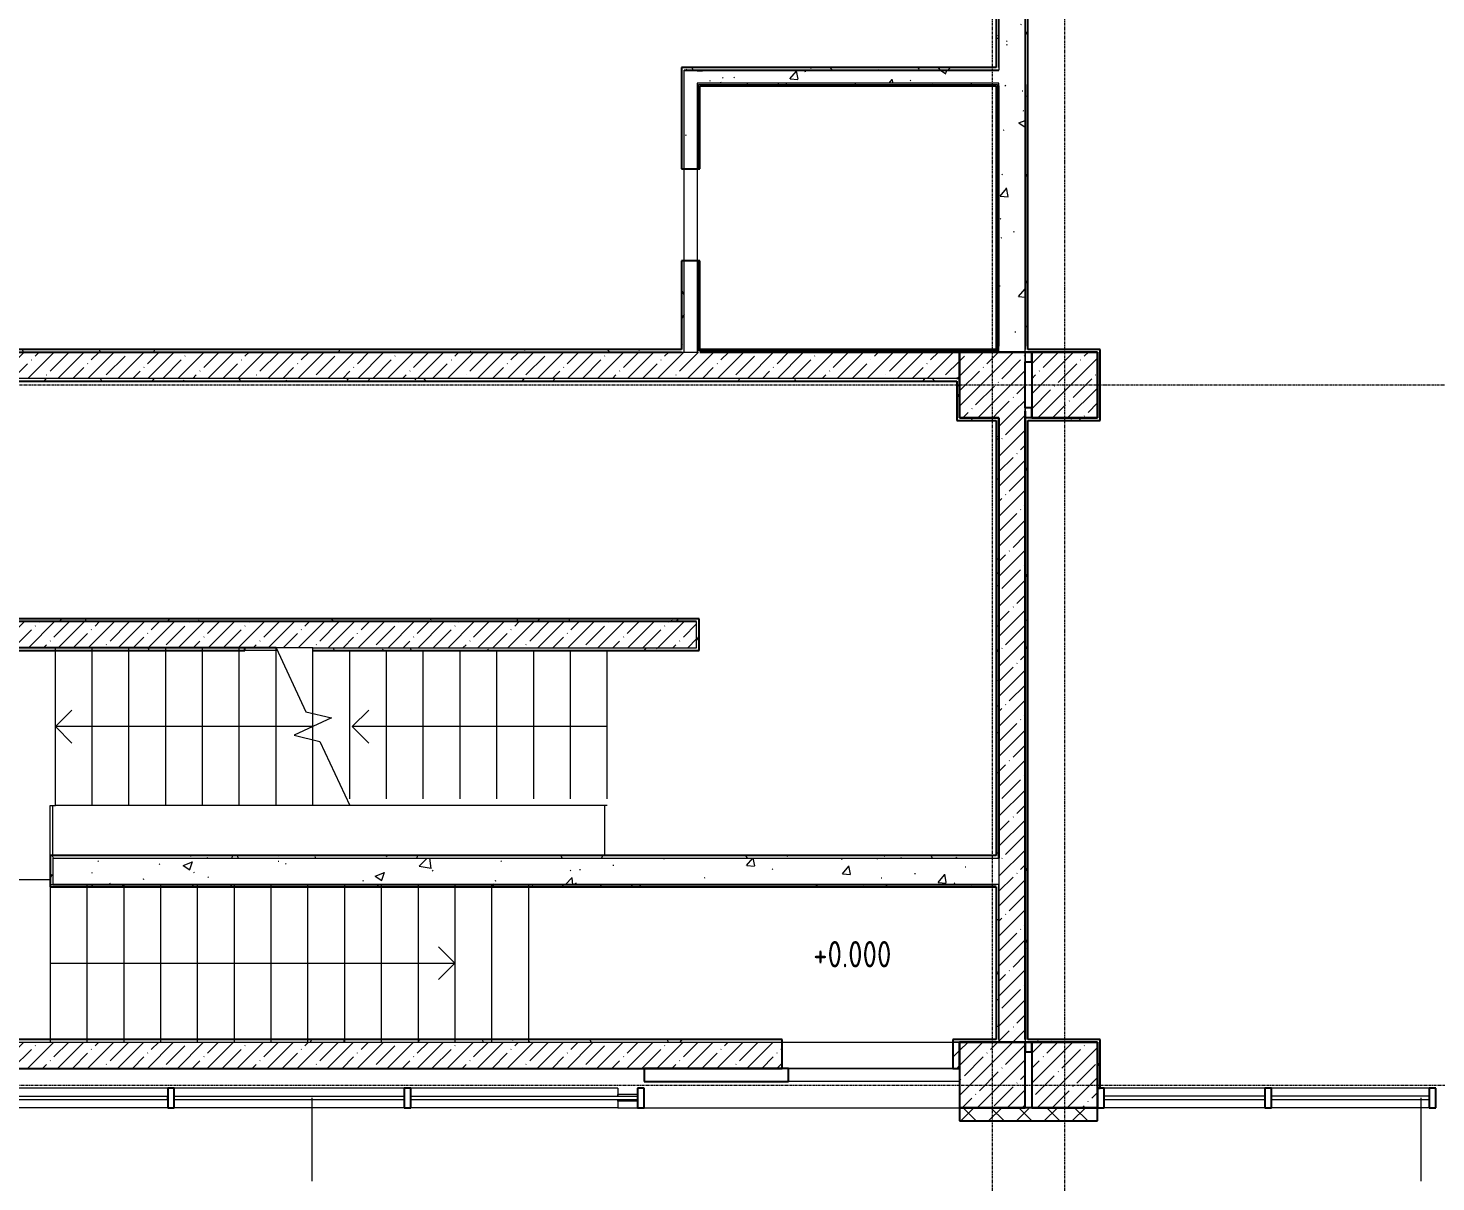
# Model space of a CAD drawing. Header units: millimetres. Extents: x -11854 to 4360091, y -19344 to 4989148.
# Drawn here: x 49672 to 56429, y 48344 to 53881 of the extents above; entities that cross this region are included whole.
import ezdxf

# ---------------------------------------------------------------- set-up
doc = ezdxf.new("R2010")
doc.units = ezdxf.units.MM
doc.linetypes.add('Линия сетки', pattern=[22.225, 12.7, -3.175, 3.175, -3.175])
doc.linetypes.add('Сверху', pattern=[3.96875, 2.38125, -1.5875])
for name, color, linetype, lineweight in [('A-COLS', 254, 'Continuous', 9), ('A-FLOR', 254, 'Continuous', 9), ('A-FLOR-HRAL-IDEN', 254, 'Continuous', 9), ('A-GLAZ-CURT', 254, 'Continuous', 9), ('A-GLAZ-CWMG', 254, 'Continuous', 9), ('A-WALL', 254, 'Continuous', 9), ('A-WALL-IDEN', 254, 'Continuous', 9), ('G-ANNO-DIMS', 254, 'Continuous', 9), ('S-GRID-IDEN', 254, 'Continuous', 9), ('S-STRS', 254, 'Continuous', 9), ('S-STRS-ANNO', 254, 'Continuous', 9), ('S-STRS-MBND', 254, 'Сверху', 9)]:
    doc.layers.add(name, color=color, linetype=linetype, lineweight=lineweight)
doc.styles.add('ISOCPEUR', font='isocpeur.ttf', dxfattribs={"width": 0.8, "height": 200})
pattern_1 = [(45, (315840.98, 52486.9), (-71.938013, 71.938013), []), (45, (315912.92, 52486.9), (-71.938013, 71.938013), [127.16996, -25.434244, 2.114947, -23.319297])]
pattern_2 = [(50, (315840.98, 52486.9), (459.6598, -40.2148), [48.0641, -528.7053]), (355, (315841, 52486.9), (-88.9196, 482.0463), [38.4513, -422.9642]), (100.451, (315879.3, 52483.55), (370.7434, 441.8283), [40.8482, -449.3301]), (46.184, (315841, 52615.07), (683.9462, -106.076), [72.0962, -793.058]), (96.636, (315898, 52606.2), (598.9785, 624.272), [61.2723, -673.9952]), (351.184, (315841, 52615.1), (598.9852, 624.2666), [57.677, -634.4463]), (21, (315905.07, 52583.03), (382.531, -258.02014), [48.0641, -528.7053]), (326, (315905.07, 52583.03), (155.9298, 464.71625), [38.4513, -422.9642]), (71.451, (315936.94, 52561.52), (538.4621, 206.6918), [40.8482, -449.3301]), (37.5, (315840.98, 52486.9), (7.79288, 213.33663), [4.2299, -413.6075, 4.2299, -425.14288, -424.56637]), (37.5, (315840.98, 52486.9), (7.79288, 213.33663), [-847.21017, 4.2299, -420.33647]), (7.5, (315840.98, 52486.9), (168.58954, 252.76057), [4.2299, -240.57667, 4.2299, -403.99467, -161.81586]), (7.5, (315840.98, 52486.9), (168.58954, 252.76057), [-653.03114, 4.2299, -157.58597]), (327.5, (315698.07, 52486.9), (342.10255, -14.45414), [4.2299, -155.98383, 4.2299, -495.63692, -663.2848]), (327.5, (315698.07, 52486.9), (342.10255, -14.45414), [-660.08054, 4.2299, -659.0549]), (317.5, (315633.98, 52486.9), (373.7376, 64.15305), [4.2299, -204.04795, 4.2299, -327.73294, -471.02835]), (317.5, (315633.98, 52486.9), (373.7376, 64.15305), [-540.2407, 4.2299, -466.79845])]
pattern_3 = [(0, (315840.98, 52486.9), (256.341957, 64.08549), [21.14821, -171.10826, 21.14821, -171.10826, -1025.36783]), (0, (315840.98, 52486.9), (256.341957, 64.08549), [-384.51294, 21.14821, -363.36472, 21.14821, -171.10826, -448.59843]), (0, (315840.98, 52486.9), (256.341957, 64.08549), [-961.28234, 21.14821, -107.02277, 21.14821, -299.27924]), (120, (315937.11, 52518.94), (-183.67064, 189.955902), [21.14821, -171.10826, 21.14821, -171.10826, -1025.36783]), (120, (315937.11, 52518.94), (-183.67064, 189.955902), [-384.51294, 21.14821, -363.36472, 21.14821, -171.10826, -448.59843]), (120, (315937.11, 52518.94), (-183.67064, 189.955902), [-961.28234, 21.14821, -107.02277, 21.14821, -299.27924]), (240, (315969.15, 52647.11), (-72.671317, -254.041392), [21.14821, -171.10826, 21.14821, -171.10826, -1025.36783]), (240, (315969.15, 52647.11), (-72.671317, -254.041392), [-384.51294, 21.14821, -363.36472, 21.14821, -171.10826, -448.59843]), (240, (315969.15, 52647.11), (-72.671317, -254.041392), [-961.28234, 21.14821, -107.02277, 21.14821, -299.27924])]
pattern_4 = [(0, (315840.98, 52486.9), (0, 151.38305), []), (90, (315840.98, 52486.9), (-151.38305, 9e-15), [])]

# ---------------------------------------------------------------- blocks, each defined once
blk = doc.blocks.new('Системная панель - С остеклением-7418233-1 ур Парковка')
at = {"layer": 'A-GLAZ-CURT', "lineweight": 18}
for p, q in [((612, 13), (-612, 13)), ((-612, 13), (-612, -12)), ((612, -12), (612, 13)), ((-612, -12), (612, -12))]:
    blk.add_line(p, q, dxfattribs=at)
blk = doc.blocks.new('Прямоугольный импост - 50 x 150 мм-2017272-1 ур Парковка')
at = {"layer": 'A-GLAZ-CWMG'}
for p, q in [((-412664, -2084), (-413889, -2084)), ((-412664, -2234), (-413889, -2234))]:
    blk.add_line(p, q, dxfattribs=at)
blk = doc.blocks.new('Прямоугольный импост - 50 x 150 мм-7412208-1 ур Парковка')
at = {"layer": 'A-GLAZ-CWMG', "lineweight": 25}
for p, q in [((-25, 75), (25, 75)), ((-25, -75), (-25, 75)), ((25, 75), (25, -75)), ((25, -75), (-25, -75))]:
    blk.add_line(p, q, dxfattribs=at)
blk = doc.blocks.new('Прямоугольный импост - 50 x 150 мм-7412214-1 ур Парковка')
at = {"layer": 'A-GLAZ-CWMG', "lineweight": 25}
for p, q in [((0, 75), (-50, 75)), ((-50, 75), (-50, -75)), ((0, -75), (0, 75)), ((-50, -75), (0, -75))]:
    blk.add_line(p, q, dxfattribs=at)
blk = doc.blocks.new('Системная панель - С остеклением-7418216-1 ур Парковка')
at = {"layer": 'A-GLAZ-CURT', "lineweight": 18}
for p, q in [((875, 12), (-875, 12)), ((-875, 12), (-875, -12)), ((875, -12), (875, 12)), ((-875, -12), (875, -12))]:
    blk.add_line(p, q, dxfattribs=at)
blk = doc.blocks.new('Прямоугольный импост - 50 x 150 мм-7412069-1 ур Парковка')
at = {"layer": 'A-GLAZ-CWMG', "lineweight": 25}
for p, q in [((-50, 75), (0, 75)), ((-50, -75), (-50, 75)), ((0, 75), (0, -75)), ((0, -75), (-50, -75))]:
    blk.add_line(p, q, dxfattribs=at)
blk = doc.blocks.new('Прямоугольный импост - 50 x 150 мм-7413791-1 ур Парковка')
at = {"layer": 'A-GLAZ-CWMG'}
for p, q in [((-421489, -2084), (-422739, -2084)), ((-421489, -2234), (-422739, -2234))]:
    blk.add_line(p, q, dxfattribs=at)
blk = doc.blocks.new('Прямоугольный импост - 50 x 150 мм-7412062-1 ур Парковка')
at = {"layer": 'A-GLAZ-CWMG', "lineweight": 25}
for p, q in [((-25, 75), (25, 75)), ((-25, -75), (-25, 75)), ((25, 75), (25, -75)), ((25, -75), (-25, -75))]:
    blk.add_line(p, q, dxfattribs=at)
blk = doc.blocks.new('Прямоугольный импост - 50 x 150 мм-7413941-1 ур Парковка')
at = {"layer": 'A-GLAZ-CWMG'}
for p, q in [((-421014, -2084), (-421489, -2084)), ((-421014, -2234), (-421489, -2234))]:
    blk.add_line(p, q, dxfattribs=at)
blk = doc.blocks.new('Прямоугольный импост - 50 x 150 мм-7413942-1 ур Парковка')
at = {"layer": 'A-GLAZ-CWMG'}
for p, q in [((-419214, -2084), (-420964, -2084)), ((-419214, -2234), (-420964, -2234))]:
    blk.add_line(p, q, dxfattribs=at)
blk = doc.blocks.new('Прямоугольный импост - 50 x 150 мм-7413931-1 ур Парковка')
at = {"layer": 'A-GLAZ-CWMG'}
for p, q in [((-417589, -2084), (-419164, -2084)), ((-417589, -2084), (-417589, -2147)), ((-417589, -2234), (-419164, -2234)), ((-417589, -2172), (-417589, -2234))]:
    blk.add_line(p, q, dxfattribs=at)
blk = doc.blocks.new('Системная панель - С остеклением-7418164-1 ур Парковка')
at = {"layer": 'A-GLAZ-CURT', "lineweight": 18}
for p, q in [((862, 12), (-862, 12)), ((-862, 12), (-862, -13)), ((862, -13), (862, 12)), ((-862, -13), (862, -13))]:
    blk.add_line(p, q, dxfattribs=at)
blk = doc.blocks.new('Системная панель - С остеклением-7418163-1 ур Парковка')
at = {"layer": 'A-GLAZ-CURT', "lineweight": 18}
for p, q in [((862, 12), (-862, 12)), ((-862, 12), (-862, -13)), ((862, -13), (862, 12)), ((-862, -13), (862, -13))]:
    blk.add_line(p, q, dxfattribs=at)
blk = doc.blocks.new('Системная панель - С остеклением-7418231-1 ур Парковка')
at = {"layer": 'A-GLAZ-CURT', "lineweight": 18}
for p, q in [((600, 12.5), (-600, 12.5)), ((-600, 12.5), (-600, -12.5)), ((600, -12.5), (600, 12.5)), ((-600, -12.5), (600, -12.5))]:
    blk.add_line(p, q, dxfattribs=at)
blk = doc.blocks.new('Прямоугольный импост - 50 x 150 мм-3482774-1 ур Парковка')
at = {"layer": 'A-GLAZ-CWMG'}
for p, q in [((-407464, -2084), (-408664, -2084)), ((-407464, -2234), (-408664, -2234))]:
    blk.add_line(p, q, dxfattribs=at)
blk = doc.blocks.new('Прямоугольный импост - 50х50-7414352-1 ур Парковка')
at = {"layer": 'A-GLAZ-CWMG'}
for p, q in [((-417589, -2147), (-417589, -2134)), ((-417439, -2134), (-417589, -2134)), ((-417589, -2184), (-417589, -2172)), ((-417439, -2184), (-417589, -2184))]:
    blk.add_line(p, q, dxfattribs=at)

msp = doc.modelspace()

# ---------------------------------------------------------------- hatches: boundary and pattern name
at = {"layer": 'A-COLS'}
h = msp.add_hatch(dxfattribs=at)
h.set_pattern_fill('FP_1', color=8, scale=0.630763, style=0, pattern_type=2)
h.set_pattern_definition(pattern_1)
h.paths.add_polyline_path([(54804.7, 52010.9), (54804.7, 52326.3), (54489.3, 52326.3), (54489.3, 52010.9), (54737.1, 52010.9)])
h = msp.add_hatch(dxfattribs=at)
h.set_pattern_fill('FP_1', color=8, scale=0.630763, style=0, pattern_type=2)
h.set_pattern_definition(pattern_1)
h.paths.add_polyline_path([(54457.7, 48699.4), (54457.7, 49014.8), (54142.4, 49014.8), (54142.4, 48699.4), (54268.1, 48699.4)])
h = msp.add_hatch(dxfattribs=at)
h.set_pattern_fill('FP_1', color=8, scale=0.630763, style=0, pattern_type=2)
h.set_pattern_definition(pattern_1)
h.paths.add_polyline_path([(54804.7, 48699.4), (54804.7, 49014.8), (54489.3, 49014.8), (54489.3, 48699.4)])
at = {"layer": 'A-WALL'}
h = msp.add_hatch(dxfattribs=at)
h.set_pattern_fill('FP_2', color=8, scale=0.630763, style=0, pattern_type=2)
h.set_pattern_definition(pattern_2)
h.paths.add_polyline_path([(54331.6, 52326.3), (54457.7, 52326.3), (54457.7, 56154.9), (54331.6, 56142.6), (54331.6, 52332.6)])
h = msp.add_hatch(dxfattribs=at)
h.set_pattern_fill('FP_4', color=8, scale=0.630763, style=0, pattern_type=2)
h.set_pattern_definition(pattern_3)
h.paths.add_polyline_path([(54331.6, 53692.1), (54331.6, 56130), (54319, 56128.8), (54319, 53692.1)])
h = msp.add_hatch(dxfattribs=at)
h.set_pattern_fill('FP_4', color=8, scale=0.630763, style=0, pattern_type=2)
h.set_pattern_definition(pattern_3)
h.paths.add_polyline_path([(54457.7, 52332.6), (54470.4, 52332.6), (54470.4, 54802.3), (54457.7, 54802.3), (54457.7, 52338.9)])
h = msp.add_hatch(dxfattribs=at)
h.set_pattern_fill('FP_4', color=8, scale=0.630763, style=0, pattern_type=2)
h.set_pattern_definition(pattern_3)
h.paths.add_polyline_path([(54268.1, 53679.5), (54331.6, 53679.5), (54331.6, 53692.1), (52808.3, 53692.1), (52808.3, 53679.5), (52820.9, 53679.5)])
h = msp.add_hatch(dxfattribs=at)
h.set_pattern_fill('FP_4', color=8, scale=0.630763, style=0, pattern_type=2)
h.set_pattern_definition(pattern_3)
h.paths.add_polyline_path([(52820.9, 52326.3), (52820.9, 52764.9), (52808.3, 52764.9), (52808.3, 52326.3)])
h.paths.add_polyline_path([(52808.3, 53206.4), (52820.9, 53206.4), (52820.9, 53679.5), (52808.3, 53679.5), (52808.3, 53569.7)])
h = msp.add_hatch(dxfattribs=at)
h.set_pattern_fill('FP_2', color=8, scale=0.630763, style=0, pattern_type=2)
h.set_pattern_definition(pattern_2)
h.paths.add_polyline_path([(52820.9, 52326.3), (52884, 52326.3), (52884, 52764.9), (52820.9, 52764.9), (52820.9, 52400.5)])
h.paths.add_polyline_path([(52820.9, 53206.4), (52884, 53206.4), (52884, 53679.5), (52820.9, 53679.5), (52820.9, 53569.7)])
h = msp.add_hatch(dxfattribs=at)
h.set_pattern_fill('FP_2', color=8, scale=0.630763, style=0, pattern_type=2)
h.set_pattern_definition(pattern_2)
h.paths.add_polyline_path([(52884, 53616.4), (54331.6, 53616.4), (54331.6, 53679.5), (52884, 53679.5)])
h = msp.add_hatch(dxfattribs=at)
h.set_pattern_fill('FP_4', color=8, scale=0.630763, style=0, pattern_type=2)
h.set_pattern_definition(pattern_3)
h.paths.add_polyline_path([(54325.3, 53610.1), (54331.6, 53610.1), (54331.6, 53616.4), (52884, 53616.4), (52884, 53610.1), (54268.1, 53610.1)])
h = msp.add_hatch(dxfattribs=at)
h.set_pattern_fill('FP_4', color=8, scale=0.630763, style=0, pattern_type=2)
h.set_pattern_definition(pattern_3)
h.paths.add_polyline_path([(52884, 52326.3), (52890.3, 52326.3), (52890.3, 52764.9), (52884, 52764.9), (52884, 52400.5)])
h.paths.add_polyline_path([(52890.3, 53206.4), (52890.3, 53610.1), (52884, 53610.1), (52884, 53206.4)])
h = msp.add_hatch(dxfattribs=at)
h.set_pattern_fill('FP_6', color=8, scale=0.630763, style=0, pattern_type=2)
h.set_pattern_definition(pattern_4)
h.paths.add_polyline_path([(54319, 53603.8), (54325.3, 53603.8), (54325.3, 53610.1), (52890.3, 53610.1), (52890.3, 53603.8), (54268.1, 53603.8)])
h = msp.add_hatch(dxfattribs=at)
h.set_pattern_fill('FP_6', color=8, scale=0.630763, style=0, pattern_type=2)
h.set_pattern_definition(pattern_4)
h.paths.add_polyline_path([(52890.3, 52332.6), (52896.6, 52332.6), (52896.6, 52764.9), (52890.3, 52764.9), (52890.3, 52400.5)])
h.paths.add_polyline_path([(52896.6, 53206.4), (52896.6, 53603.8), (52890.3, 53603.8), (52890.3, 53206.4)])
h = msp.add_hatch(dxfattribs=at)
h.set_pattern_fill('FP_6', color=8, scale=0.630763, style=0, pattern_type=2)
h.set_pattern_definition(pattern_4)
h.paths.add_polyline_path([(54319, 52338.9), (54325.3, 52338.9), (54325.3, 53603.8), (54319, 53603.8), (54319, 52400.5)])
h = msp.add_hatch(dxfattribs=at)
h.set_pattern_fill('FP_4', color=8, scale=0.630763, style=0, pattern_type=2)
h.set_pattern_definition(pattern_3)
h.paths.add_polyline_path([(54325.3, 52332.6), (54331.6, 52332.6), (54331.6, 53610.1), (54325.3, 53610.1), (54325.3, 52338.9)])
h = msp.add_hatch(dxfattribs=at)
h.set_pattern_fill('FP_4', color=8, scale=0.630763, style=0, pattern_type=2)
h.set_pattern_definition(pattern_3)
h.paths.add_polyline_path([(52808.3, 52326.3), (52808.3, 52338.9), (49001.6, 52338.9), (49001.6, 52326.3), (52392.2, 52326.3)])
h = msp.add_hatch(dxfattribs=at)
h.set_pattern_fill('FP_1', color=8, scale=0.630763, style=0, pattern_type=2)
h.set_pattern_definition(pattern_1)
h.paths.add_polyline_path([(53330.1, 52200.1), (54142.4, 52200.1), (54142.4, 52326.3), (49222.4, 52326.3), (49222.4, 52200.1), (52392.2, 52200.1)])
h = msp.add_hatch(dxfattribs=at)
h.set_pattern_fill('FP_4', color=8, scale=0.630763, style=0, pattern_type=2)
h.set_pattern_definition(pattern_3)
h.paths.add_polyline_path([(52896.6, 52326.3), (54331.6, 52326.3), (54331.6, 52332.6), (52890.3, 52332.6), (52890.3, 52326.3)])
h = msp.add_hatch(dxfattribs=at)
h.set_pattern_fill('FP_6', color=8, scale=0.630763, style=0, pattern_type=2)
h.set_pattern_definition(pattern_4)
h.paths.add_polyline_path([(54325.3, 52332.6), (54325.3, 52338.9), (52896.6, 52338.9), (52896.6, 52332.6), (54268.1, 52332.6)])
h = msp.add_hatch(dxfattribs=at)
h.set_pattern_fill('FP_1', color=8, scale=0.630763, style=0, pattern_type=2)
h.set_pattern_definition(pattern_1)
h.paths.add_polyline_path([(54331.6, 52010.9), (54331.6, 52042.4), (54457.7, 52042.4), (54457.7, 52326.3), (54142.4, 52326.3), (54142.4, 52010.9), (54268.1, 52010.9)])
h = msp.add_hatch(dxfattribs=at)
h.set_pattern_fill('FP_4', color=8, scale=0.630763, style=0, pattern_type=2)
h.set_pattern_definition(pattern_3)
h.paths.add_polyline_path([(54129.7, 52187.5), (54129.7, 52200.1), (49235, 52200.1), (49235, 52187.5), (53330.1, 52187.5)])
h = msp.add_hatch(dxfattribs=at)
h.set_pattern_fill('FP_4', color=8, scale=0.630763, style=0, pattern_type=2)
h.set_pattern_definition(pattern_3)
h.paths.add_polyline_path([(54142.4, 51998.3), (54142.4, 52200.1), (54129.7, 52200.1), (54129.7, 51998.3)])
h = msp.add_hatch(dxfattribs=at)
h.set_pattern_fill('FP_1', color=8, scale=0.630763, style=0, pattern_type=2)
h.set_pattern_definition(pattern_1)
h.paths.add_polyline_path([(54331.6, 49014.8), (54457.7, 49014.8), (54457.7, 52042.4), (54331.6, 52042.4), (54331.6, 49027.4)])
h = msp.add_hatch(dxfattribs=at)
h.set_pattern_fill('FP_4', color=8, scale=0.630763, style=0, pattern_type=2)
h.set_pattern_definition(pattern_3)
h.paths.add_polyline_path([(54319, 51998.3), (54331.6, 51998.3), (54331.6, 52010.9), (54142.4, 52010.9), (54142.4, 51998.3), (54268.1, 51998.3)])
h = msp.add_hatch(dxfattribs=at)
h.set_pattern_fill('FP_4', color=8, scale=0.630763, style=0, pattern_type=2)
h.set_pattern_definition(pattern_3)
h.paths.add_polyline_path([(54319, 49897.9), (54331.6, 49897.9), (54331.6, 51998.3), (54319, 51998.3), (54319, 49910.5)])
h = msp.add_hatch(dxfattribs=at)
h.set_pattern_fill('FP_4', color=8, scale=0.630763, style=0, pattern_type=2)
h.set_pattern_definition(pattern_3)
h.paths.add_polyline_path([(54470.4, 51998.3), (54817.3, 51998.3), (54817.3, 52010.9), (54457.7, 52010.9), (54457.7, 51998.3)])
h = msp.add_hatch(dxfattribs=at)
h.set_pattern_fill('FP_4', color=8, scale=0.630763, style=0, pattern_type=2)
h.set_pattern_definition(pattern_3)
h.paths.add_polyline_path([(54470.4, 49027.4), (54470.4, 51998.3), (54457.7, 51998.3), (54457.7, 49027.4)])
h = msp.add_hatch(dxfattribs=at)
h.set_pattern_fill('FP_4', color=8, scale=0.630763, style=0, pattern_type=2)
h.set_pattern_definition(pattern_3)
h.paths.add_polyline_path([(52880.8, 51033.2), (52880.8, 51045.8), (49033.2, 51045.8), (49033.2, 51033.2), (52392.2, 51033.2)])
h = msp.add_hatch(dxfattribs=at)
h.set_pattern_fill('FP_1', color=8, scale=0.630763, style=0, pattern_type=2)
h.set_pattern_definition(pattern_1)
h.paths.add_polyline_path([(52880.8, 50907.1), (52880.8, 51033.2), (49033.2, 51033.2), (49033.2, 50907.1), (52392.2, 50907.1)])
h = msp.add_hatch(dxfattribs=at)
h.set_pattern_fill('FP_4', color=8, scale=0.630763, style=0, pattern_type=2)
h.set_pattern_definition(pattern_3)
h.paths.add_polyline_path([(52893.4, 50907.1), (52893.4, 51045.8), (52880.8, 51045.8), (52880.8, 50907.1)])
h = msp.add_hatch(dxfattribs=at)
h.set_pattern_fill('FP_4', color=8, scale=0.630763, style=0, pattern_type=2)
h.set_pattern_definition(pattern_3)
h.paths.add_polyline_path([(49033.2, 50894.4), (50711.6, 50894.4), (50711.6, 50907.1), (49033.2, 50907.1)])
h = msp.add_hatch(dxfattribs=at)
h.set_pattern_fill('FP_4', color=8, scale=0.630763, style=0, pattern_type=2)
h.set_pattern_definition(pattern_3)
h.paths.add_polyline_path([(52893.4, 50894.4), (52893.4, 50907.1), (51039, 50907.1), (51039, 50894.4), (52392.2, 50894.4)])
h = msp.add_hatch(dxfattribs=at)
h.set_pattern_fill('FP_4', color=8, scale=0.630763, style=0, pattern_type=2)
h.set_pattern_definition(pattern_3)
h.paths.add_polyline_path([(54319, 49897.9), (54319, 49910.5), (49777.5, 49910.5), (49777.5, 49897.9), (54268.1, 49897.9)])
h = msp.add_hatch(dxfattribs=at)
h.set_pattern_fill('FP_4', color=8, scale=0.630763, style=0, pattern_type=2)
h.set_pattern_definition(pattern_3)
h.paths.add_polyline_path([(49790.1, 49759.1), (49790.1, 49897.9), (49777.5, 49897.9), (49777.5, 49759.1)])
h = msp.add_hatch(dxfattribs=at)
h.set_pattern_fill('FP_2', color=8, scale=0.630763, style=0, pattern_type=2)
h.set_pattern_definition(pattern_2)
h.paths.add_polyline_path([(54331.6, 49771.7), (54331.6, 49897.9), (49790.1, 49897.9), (49790.1, 49771.7), (54319, 49771.7)])
h = msp.add_hatch(dxfattribs=at)
h.set_pattern_fill('FP_4', color=8, scale=0.630763, style=0, pattern_type=2)
h.set_pattern_definition(pattern_3)
h.paths.add_polyline_path([(53330.1, 49759.1), (54319, 49759.1), (54319, 49771.7), (49790.1, 49771.7), (49790.1, 49759.1), (52392.2, 49759.1)])
h = msp.add_hatch(dxfattribs=at)
h.set_pattern_fill('FP_4', color=8, scale=0.630763, style=0, pattern_type=2)
h.set_pattern_definition(pattern_3)
h.paths.add_polyline_path([(54331.6, 49027.4), (54331.6, 49771.7), (54319, 49771.7), (54319, 49027.4)])
h = msp.add_hatch(dxfattribs=at)
h.set_pattern_fill('FP_4', color=8, scale=0.630763, style=0, pattern_type=2)
h.set_pattern_definition(pattern_3)
h.paths.add_polyline_path([(54268.1, 49014.8), (54331.6, 49014.8), (54331.6, 49027.4), (54110.8, 49027.4), (54110.8, 49014.8), (54142.4, 49014.8)])
h.paths.add_polyline_path([(53290.8, 49014.8), (53290.8, 49027.4), (49033.2, 49027.4), (49033.2, 49014.8), (52392.2, 49014.8)])
h = msp.add_hatch(dxfattribs=at)
h.set_pattern_fill('FP_1', color=8, scale=0.630763, style=0, pattern_type=2)
h.set_pattern_definition(pattern_1)
h.paths.add_polyline_path([(49222.4, 48888.6), (53290.8, 48888.6), (53290.8, 49014.8), (49222.4, 49014.8), (49222.4, 48893.2)])
h.paths.add_polyline_path([(54110.8, 48888.6), (54142.4, 48888.6), (54142.4, 49014.8), (54110.8, 49014.8), (54110.8, 48893.2)])
h = msp.add_hatch(dxfattribs=at)
h.set_pattern_fill('FP_4', color=8, scale=0.630763, style=0, pattern_type=2)
h.set_pattern_definition(pattern_3)
h.paths.add_polyline_path([(54804.7, 49014.8), (54804.7, 49027.4), (54457.7, 49027.4), (54457.7, 49014.8), (54737.1, 49014.8)])
h = msp.add_hatch(dxfattribs=at)
h.set_pattern_fill('FP_4', color=8, scale=0.630763, style=0, pattern_type=2)
h.set_pattern_definition(pattern_3)
h.paths.add_polyline_path([(54817.3, 48794), (54817.3, 49027.4), (54804.7, 49027.4), (54804.7, 48794)])
h = msp.add_hatch(dxfattribs=at)
h.set_pattern_fill('FP_3', color=8, scale=0.630763, style=0, pattern_type=2)
h.set_pattern_definition([(45, (315840.98, 52486.9), (-66.902486, 66.902486), []), (135, (315840.98, 52486.9), (-66.902486, -66.902486), [])])
h.paths.add_polyline_path([(80981.3, 48636.3), (80981.3, 48699.4), (80665.9, 48699.4), (80665.9, 48636.3)])
h.paths.add_polyline_path([(75430.6, 48636.3), (75746, 48636.3), (75746, 48699.4), (75430.6, 48699.4)])
h.paths.add_polyline_path([(70195.3, 48636.3), (70510.6, 48636.3), (70510.6, 48699.4), (70195.3, 48699.4)])
h.paths.add_polyline_path([(64959.9, 48636.3), (65275.3, 48636.3), (65275.3, 48699.4), (64959.9, 48699.4)])
h.paths.add_polyline_path([(59895.9, 48636.3), (60040, 48636.3), (60040, 48699.4), (59724.6, 48699.4), (59724.6, 48636.3)])
h.paths.add_polyline_path([(54804.7, 48636.3), (54804.7, 48699.4), (54142.4, 48699.4), (54142.4, 48636.3), (54268.1, 48636.3)])
h.paths.add_polyline_path([(49109.2, 48636.3), (49222.4, 48636.3), (49222.4, 48699.4), (48843.9, 48699.4), (48843.9, 48636.3), (48874.8, 48636.3)])

# ---------------------------------------------------------------- linework, layer by layer
at = {"layer": 'A-COLS', "color": 8, "lineweight": 25}
for p, q in [((54804.7, 52326.3), (54489.3, 52326.3)), ((54489.3, 52326.3), (54489.3, 52010.9)), ((54804.7, 52010.9), (54804.7, 52326.3)), ((54489.3, 52010.9), (54804.7, 52010.9)), ((54457.7, 49014.8), (54142.4, 49014.8)), ((54142.4, 49014.8), (54142.4, 48699.4)), ((54457.7, 48699.4), (54457.7, 49014.8)), ((54804.7, 49014.8), (54489.3, 49014.8)), ((54489.3, 49014.8), (54489.3, 48699.4)), ((54804.7, 48699.4), (54804.7, 49014.8)), ((54142.4, 48699.4), (54457.7, 48699.4)), ((54489.3, 48699.4), (54804.7, 48699.4))]:
    msp.add_line(p, q, dxfattribs=at)
at = {"layer": 'A-FLOR', "color": 8}
for p, q in [((52439.3, 50150.1), (52439.3, 49910.5)), ((51720.2, 49739.9), (51720.2, 49027.4)), ((52502.4, 48699.4), (52597, 48699.4)), ((52628.5, 48699.4), (54142.4, 48699.4))]:
    msp.add_line(p, q, dxfattribs=at)
msp.add_arc((50672.6, 49552.3), 3784.6, 180.00313, 270.00313, dxfattribs=at)
at = {"layer": 'A-FLOR-HRAL-IDEN', "color": 8}
msp.add_line((49777.5, 49793), (49389.5, 49793), dxfattribs=at)
at = {"layer": 'A-WALL', "color": 8, "lineweight": 25}
for p, q in [((54319, 56128.8), (54319, 53692.1)), ((54470.4, 52338.9), (54470.4, 54802.3)), ((54319, 53692.1), (52808.3, 53692.1)), ((52808.3, 53692.1), (52808.3, 53206.4)), ((52820.9, 53679.5), (54331.6, 53679.5)), ((52896.6, 53603.8), (54319, 53603.8)), ((52896.6, 53206.4), (52896.6, 53603.8)), ((54319, 53603.8), (54319, 52338.9)), ((54331.6, 52354), (54331.6, 53593.1)), ((54457.7, 53610.1), (54457.7, 52354)), ((52808.3, 53206.4), (52896.6, 53206.4)), ((52808.3, 52764.9), (52808.3, 52338.9)), ((52820.9, 52764.9), (52808.3, 52764.9)), ((52896.6, 52764.9), (52820.9, 52764.9)), ((52896.6, 52338.9), (52896.6, 52764.9)), ((52808.3, 52338.9), (49001.6, 52338.9)), ((49001.6, 52326.3), (52808.3, 52326.3)), ((54319, 52338.9), (52896.6, 52338.9)), ((52896.6, 52326.3), (54457.7, 52326.3)), ((54457.7, 52326.3), (54142.4, 52326.3)), ((54142.4, 52326.3), (54142.4, 52010.9)), ((54142.4, 52200.1), (54142.4, 52326.3)), ((54457.7, 52326.3), (54804.7, 52326.3)), ((54489.3, 52326.3), (54457.7, 52326.3)), ((54817.3, 52338.9), (54470.4, 52338.9)), ((54489.3, 52279), (54489.3, 52326.3)), ((54804.7, 52326.3), (54804.7, 52010.9)), ((54817.3, 51998.3), (54817.3, 52338.9)), ((54457.7, 52058.2), (54457.7, 52279)), ((54457.7, 52279), (54489.3, 52279)), ((49235, 52187.5), (54129.7, 52187.5)), ((54142.4, 52200.1), (54129.7, 52200.1)), ((54129.7, 52187.5), (54129.7, 51998.3)), ((54142.4, 52010.9), (54142.4, 52200.1)), ((54489.3, 52058.2), (54457.7, 52058.2)), ((54457.7, 49027.4), (54457.7, 52042.4)), ((54457.7, 52042.4), (54457.7, 52010.9)), ((54489.3, 52010.9), (54489.3, 52058.2)), ((54129.7, 51998.3), (54319, 51998.3)), ((54142.4, 52010.9), (54331.6, 52010.9)), ((54331.6, 52010.9), (54142.4, 52010.9)), ((54319, 51998.3), (54319, 49910.5)), ((54331.6, 52010.9), (54331.6, 49897.9)), ((54331.6, 49897.9), (54331.6, 52010.9)), ((54804.7, 52010.9), (54457.7, 52010.9)), ((54457.7, 52010.9), (54457.7, 51998.3)), ((54457.7, 51998.3), (54457.7, 49027.4)), ((54470.4, 49027.4), (54470.4, 51998.3)), ((54470.4, 51998.3), (54817.3, 51998.3)), ((52880.8, 51033.2), (49033.2, 51033.2)), ((52893.4, 51045.8), (49045.8, 51045.8)), ((52893.4, 50894.4), (52893.4, 51045.8)), ((50862.5, 50907.1), (49033.2, 50907.1)), ((49033.2, 50894.4), (50711.6, 50894.4)), ((50711.6, 50894.4), (50711.6, 50907.1)), ((51039, 50894.4), (52893.4, 50894.4)), ((54319, 49910.5), (49777.5, 49910.5)), ((49777.5, 49910.5), (49777.5, 49759.1)), ((49777.5, 49759.1), (54319, 49759.1)), ((49790.1, 49771.7), (54319, 49771.7)), ((54319, 49759.1), (54319, 49027.4)), ((53290.8, 49027.4), (49045.8, 49027.4)), ((53290.8, 49014.8), (53290.8, 49027.4)), ((53290.8, 48888.6), (53290.8, 49014.8)), ((54319, 49027.4), (54110.8, 49027.4)), ((54110.8, 49027.4), (54110.8, 49014.8)), ((54110.8, 49014.8), (54110.8, 48888.6)), ((54142.4, 48888.6), (54142.4, 49014.8)), ((54142.4, 49014.8), (54457.7, 49014.8)), ((54457.7, 49014.8), (54804.7, 49014.8)), ((54489.3, 49014.8), (54457.7, 49014.8)), ((54457.7, 49014.8), (54457.7, 48967.5)), ((54817.3, 49027.4), (54470.4, 49027.4)), ((54489.3, 48967.5), (54489.3, 49014.8)), ((54804.7, 49014.8), (54804.7, 48794)), ((54817.3, 48794), (54817.3, 49027.4)), ((54457.7, 48967.5), (54489.3, 48967.5)), ((49222.4, 48888.6), (53290.8, 48888.6)), ((53322.4, 48888.6), (52628.5, 48888.6)), ((52628.5, 48888.6), (52628.5, 48825.5)), ((53322.4, 48825.5), (53322.4, 48888.6)), ((54110.8, 48888.6), (54142.4, 48888.6)), ((52628.5, 48825.5), (53322.4, 48825.5)), ((54804.7, 48794), (54817.3, 48794)), ((54804.7, 48699.4), (54142.4, 48699.4)), ((54142.4, 48699.4), (54142.4, 48636.3)), ((54804.7, 48636.3), (54804.7, 48699.4)), ((54142.4, 48636.3), (54804.7, 48636.3))]:
    msp.add_line(p, q, dxfattribs=at)
at = {"layer": 'A-WALL', "color": 8}
for p, q in [((54331.6, 56142.6), (54331.6, 53679.5)), ((54331.6, 53692.1), (54331.6, 56130)), ((54457.7, 53610.1), (54457.7, 54814.9)), ((54457.7, 54802.3), (54457.7, 53610.1)), ((52820.9, 52326.3), (52820.9, 53679.5)), ((52884, 53616.4), (52884, 52326.3)), ((54331.6, 53616.4), (52884, 53616.4)), ((52890.3, 53610.1), (54325.3, 53610.1)), ((52890.3, 53206.4), (52890.3, 53610.1)), ((54325.3, 53610.1), (54325.3, 52332.6)), ((54331.6, 53593.1), (54331.6, 53616.4)), ((54331.6, 53603.8), (54331.6, 53593.1)), ((52820.9, 52326.3), (52820.9, 52764.9)), ((52884, 52764.9), (52884, 52326.3)), ((52890.3, 52332.6), (52890.3, 52764.9)), ((52808.3, 52326.3), (52820.9, 52326.3)), ((52820.9, 52326.3), (52890.3, 52326.3)), ((54325.3, 52332.6), (52890.3, 52332.6)), ((54331.6, 52326.3), (54331.6, 52354)), ((54457.7, 52326.3), (54457.7, 52354)), ((54457.7, 52354), (54457.7, 52338.9)), ((54457.7, 52279), (54457.7, 52326.3)), ((54457.7, 52326.3), (54457.7, 52279)), ((54129.7, 52200.1), (49222.4, 52200.1)), ((54457.7, 52042.4), (54457.7, 52058.2)), ((54457.7, 52058.2), (54457.7, 52042.4)), ((52880.8, 50907.1), (52880.8, 51033.2)), ((50868.4, 50894.4), (50711.6, 50894.4)), ((51039, 50907.1), (52880.8, 50907.1)), ((49790.1, 49897.9), (49790.1, 49771.7)), ((49790.1, 49897.9), (54331.6, 49897.9)), ((54331.6, 49897.9), (54331.6, 49014.8)), ((54331.6, 49771.7), (54319, 49771.7)), ((54331.6, 49027.4), (54331.6, 49771.7)), ((49222.4, 49014.8), (54110.8, 49014.8)), ((49222.4, 49014.8), (53290.8, 49014.8)), ((54142.4, 49014.8), (54110.8, 49014.8)), ((54110.8, 49014.8), (54142.4, 49014.8)), ((54457.7, 49027.4), (54457.7, 49014.8)), ((54110.8, 48888.6), (53322.4, 48888.6)), ((53322.4, 48888.6), (54110.8, 48888.6)), ((54142.4, 48825.5), (53322.4, 48825.5))]:
    msp.add_line(p, q, dxfattribs=at)
at = {"layer": 'A-WALL-IDEN', "color": 8}
for p, q in [((51034.2, 48746.7), (51034.2, 48346.6)), ((56357.2, 48746.7), (56357.2, 48346.6))]:
    msp.add_line(p, q, dxfattribs=at)
at = {"layer": 'S-GRID-IDEN', "color": 8, "linetype": 'Линия сетки'}
for p, q in [((54300, 71355.3), (54300, 40679.2)), ((54647, 71355.3), (54647, 39878.2)), ((39118.3, 52168.6), (87796.4, 52168.6)), ((39126.3, 48808.7), (87804.4, 48808.7))]:
    msp.add_line(p, q, dxfattribs=at)
at = {"layer": 'S-STRS', "color": 8}
for p, q in [((49802.7, 50181.9), (49802.7, 50894.4)), ((49979.3, 50181.9), (49979.3, 50894.4)), ((50155.9, 50181.9), (50155.9, 50894.4)), ((50332.5, 50181.9), (50332.5, 50894.4)), ((50509.2, 50181.9), (50509.2, 50894.4)), ((50685.8, 50181.9), (50685.8, 50894.4)), ((50862.4, 50181.9), (50862.4, 50894.4)), ((51039, 50907.1), (50862.5, 50907.1)), ((51039, 50592), (51039, 50907.1)), ((51215.6, 50181.9), (51215.6, 50894.4)), ((51392.2, 50181.9), (51392.2, 50894.4)), ((51568.8, 50181.9), (51568.8, 50894.4)), ((51745.5, 50181.9), (51745.5, 50894.4)), ((51922.1, 50181.9), (51922.1, 50894.4)), ((52098.7, 50181.9), (52098.7, 50894.4)), ((52275.3, 50181.9), (52275.3, 50894.4)), ((52451.9, 50181.9), (52451.9, 50894.4)), ((51039, 50528.6), (51039, 50592)), ((51039, 50465.2), (51039, 50528.6)), ((51039, 50181.9), (51039, 50465.2)), ((49789.8, 50150.1), (49802.7, 50150.1)), ((49790.1, 49910.5), (49790.1, 50150.1)), ((49979.3, 50150.1), (49802.7, 50150.1)), ((50155.9, 50150.1), (49979.3, 50150.1)), ((50332.5, 50150.1), (50155.9, 50150.1)), ((50509.2, 50150.1), (50332.5, 50150.1)), ((50685.8, 50150.1), (50509.2, 50150.1)), ((50862.4, 50150.1), (50685.8, 50150.1)), ((51039, 50150.1), (50862.4, 50150.1)), ((51215.6, 50150.1), (51039, 50150.1)), ((51215.6, 50150.1), (51215.5, 50150.1)), ((51392.2, 50150.1), (51215.6, 50150.1)), ((51568.8, 50150.1), (51392.2, 50150.1)), ((51745.5, 50150.1), (51568.8, 50150.1)), ((51922.1, 50150.1), (51745.5, 50150.1)), ((52098.7, 50150.1), (51922.1, 50150.1)), ((52275.3, 50150.1), (52098.7, 50150.1)), ((52451.9, 50150.1), (52275.3, 50150.1)), ((49777.5, 49739.9), (49777.5, 49027.4)), ((49954.1, 49739.9), (49954.1, 49027.4)), ((50130.7, 49739.9), (50130.7, 49027.4)), ((50307.3, 49739.9), (50307.3, 49027.4)), ((50483.9, 49739.9), (50483.9, 49027.4)), ((50660.5, 49739.9), (50660.5, 49027.4)), ((50837.2, 49739.9), (50837.2, 49027.4)), ((51013.8, 49739.9), (51013.8, 49027.4)), ((51190.4, 49739.9), (51190.4, 49027.4)), ((51367, 49739.9), (51367, 49027.4)), ((51543.6, 49739.9), (51543.6, 49027.4))]:
    msp.add_line(p, q, dxfattribs=at)
at = {"layer": 'S-STRS', "color": 8, "linetype": 'Сверху'}
for p, q in [((49802.7, 50181.9), (49802.7, 50894.4)), ((49979.3, 50181.9), (49979.3, 50894.4)), ((50155.9, 50181.9), (50155.9, 50894.4)), ((50332.5, 50181.9), (50332.5, 50894.4)), ((50509.2, 50181.9), (50509.2, 50894.4)), ((50685.8, 50181.9), (50685.8, 50894.4)), ((50862.4, 50181.9), (50862.4, 50894.4)), ((51039, 50592), (51039, 50907.1)), ((51215.6, 50181.9), (51215.6, 50894.4)), ((51392.2, 50181.9), (51392.2, 50894.4)), ((51568.8, 50181.9), (51568.8, 50894.4)), ((51745.5, 50181.9), (51745.5, 50894.4)), ((51922.1, 50181.9), (51922.1, 50894.4)), ((52098.7, 50181.9), (52098.7, 50894.4)), ((52275.3, 50181.9), (52275.3, 50894.4)), ((52451.9, 50181.9), (52451.9, 50894.4)), ((51039, 50528.6), (51039, 50592)), ((51039, 50465.2), (51039, 50528.6)), ((51039, 50181.9), (51039, 50465.2)), ((49777.5, 49739.9), (49777.5, 49027.4)), ((49954.1, 49739.9), (49954.1, 49027.4)), ((50130.7, 49739.9), (50130.7, 49027.4)), ((50307.3, 49739.9), (50307.3, 49027.4)), ((50483.9, 49739.9), (50483.9, 49027.4)), ((50660.5, 49739.9), (50660.5, 49027.4)), ((50837.2, 49739.9), (50837.2, 49027.4)), ((51013.8, 49739.9), (51013.8, 49027.4)), ((51190.4, 49739.9), (51190.4, 49027.4)), ((51367, 49739.9), (51367, 49027.4)), ((51543.6, 49739.9), (51543.6, 49027.4))]:
    msp.add_line(p, q, dxfattribs=at)
at = {"layer": 'S-STRS-ANNO', "color": 8}
for p, q in [((49802.7, 50528.6), (49881.6, 50607.5)), ((51228.2, 50528.6), (51307.1, 50607.5)), ((49979.3, 50528.6), (49802.7, 50528.6)), ((49802.7, 50528.6), (49881.6, 50449.8)), ((50155.9, 50528.6), (49979.3, 50528.6)), ((50332.5, 50528.6), (50155.9, 50528.6)), ((50509.2, 50528.6), (50332.5, 50528.6)), ((50685.8, 50528.6), (50509.2, 50528.6)), ((50862.4, 50528.6), (50685.8, 50528.6)), ((51039, 50528.6), (50862.4, 50528.6)), ((51392.2, 50528.6), (51228.2, 50528.6)), ((51228.2, 50528.6), (51307.1, 50449.8)), ((51568.8, 50528.6), (51392.2, 50528.6)), ((51745.5, 50528.6), (51568.8, 50528.6)), ((51922.1, 50528.6), (51745.5, 50528.6)), ((52098.7, 50528.6), (51922.1, 50528.6)), ((52275.3, 50528.6), (52098.7, 50528.6)), ((52451.9, 50528.6), (52275.3, 50528.6)), ((51720.2, 49393.2), (51641.4, 49472.1)), ((49777.5, 49393.2), (49954.1, 49393.2)), ((49954.1, 49393.2), (50130.7, 49393.2)), ((50130.7, 49393.2), (50307.3, 49393.2)), ((50307.3, 49393.2), (50483.9, 49393.2)), ((50483.9, 49393.2), (50660.5, 49393.2)), ((50660.5, 49393.2), (50837.2, 49393.2)), ((50837.2, 49393.2), (51013.8, 49393.2)), ((51013.8, 49393.2), (51190.4, 49393.2)), ((51190.4, 49393.2), (51367, 49393.2)), ((51367, 49393.2), (51543.6, 49393.2)), ((51543.6, 49393.2), (51720.2, 49393.2)), ((51720.2, 49393.2), (51641.4, 49314.4))]:
    msp.add_line(p, q, dxfattribs=at)
at = {"layer": 'S-STRS-MBND', "color": 8}
for p, q in [((49802.7, 50907.1), (49033.2, 50907.1)), ((49802.7, 50150.1), (49802.7, 50907.1)), ((50862.5, 50907.1), (49802.7, 50907.1)), ((49802.7, 50150.1), (49802.7, 50907.1)), ((49979.3, 50150.1), (49979.3, 50907.1)), ((49979.3, 50150.1), (49979.3, 50907.1)), ((50155.9, 50150.1), (50155.9, 50907.1)), ((50155.9, 50150.1), (50155.9, 50907.1)), ((50332.5, 50150.1), (50332.5, 50907.1)), ((50332.5, 50150.1), (50332.5, 50907.1)), ((50509.2, 50150.1), (50509.2, 50907.1)), ((50509.2, 50150.1), (50509.2, 50907.1)), ((50685.8, 50150.1), (50685.8, 50907.1)), ((50685.8, 50150.1), (50685.8, 50907.1)), ((50862.4, 50150.1), (50862.4, 50907.1)), ((50862.4, 50150.1), (50862.4, 50907.1)), ((51039, 50528.6), (51039, 50592)), ((51039, 50528.6), (51039, 50592)), ((51039, 50150.1), (51039, 50465.2)), ((51039, 50150.1), (51039, 50465.2)), ((49777.5, 50150.1), (49802.7, 50150.1)), ((49777.5, 49771.7), (49777.5, 50150.1)), ((51215.5, 50150.1), (49802.7, 50150.1)), ((49777.5, 49771.7), (49777.5, 49014.8)), ((49777.5, 49771.7), (52073.5, 49771.7)), ((49777.5, 49771.7), (49777.5, 49014.8)), ((49954.1, 49771.7), (49954.1, 49014.8)), ((49954.1, 49771.7), (49954.1, 49014.8)), ((50130.7, 49771.7), (50130.7, 49014.8)), ((50130.7, 49771.7), (50130.7, 49014.8)), ((50307.3, 49771.7), (50307.3, 49014.8)), ((50307.3, 49771.7), (50307.3, 49014.8)), ((50483.9, 49771.7), (50483.9, 49014.8)), ((50483.9, 49771.7), (50483.9, 49014.8)), ((50660.5, 49771.7), (50660.5, 49014.8)), ((50660.5, 49771.7), (50660.5, 49014.8)), ((50837.2, 49771.7), (50837.2, 49014.8)), ((50837.2, 49771.7), (50837.2, 49014.8)), ((51013.8, 49771.7), (51013.8, 49014.8)), ((51013.8, 49771.7), (51013.8, 49014.8)), ((51190.4, 49771.7), (51190.4, 49014.8)), ((51190.4, 49771.7), (51190.4, 49014.8)), ((51367, 49771.7), (51367, 49014.8)), ((51367, 49771.7), (51367, 49014.8)), ((51543.6, 49771.7), (51543.6, 49014.8)), ((51543.6, 49771.7), (51543.6, 49014.8)), ((51720.2, 49771.7), (51720.2, 49014.8)), ((51720.2, 49771.7), (51720.2, 49014.8)), ((51896.8, 49771.7), (51896.8, 49014.8)), ((51896.8, 49771.7), (51896.8, 49014.8)), ((52073.5, 49771.7), (52073.5, 49014.8)), ((49033.2, 49014.8), (49777.5, 49014.8)), ((49777.5, 49014.8), (52073.5, 49014.8))]:
    msp.add_line(p, q, dxfattribs=at)
at = {"layer": 'S-STRS-MBND', "color": 8, "linetype": 'Continuous'}
for p, q in [((50862.5, 50907.1), (51005.7, 50600.1)), ((51128.3, 50570.3), (50949.7, 50487)), ((51005.7, 50600.1), (51128.3, 50570.3)), ((50949.7, 50487), (51072.3, 50457.1)), ((51072.3, 50457.1), (51215.5, 50150.1))]:
    msp.add_line(p, q, dxfattribs=at)

# ---------------------------------------------------------------- block references
at = {"layer": 'A-GLAZ-CURT', "color": 8, "xscale": 0.6307626904442845, "yscale": 0.6307626904442845, "zscale": 0.6307626904442845}
for name, p in [('Системная панель - С остеклением-7418164-1 ур Парковка', (49798, 48746.7)), ('Системная панель - С остеклением-7418216-1 ур Парковка', (50925.5, 48746.7)), ('Системная панель - С остеклением-7418163-1 ур Парковка', (52053, 48746.7)), ('Системная панель - С остеклением-7418233-1 ур Парковка', (55222.5, 48746.7)), ('Системная панель - С остеклением-7418231-1 ур Парковка', (56018.9, 48746.7))]:
    msp.add_blockref(name, p, dxfattribs=at)
at = {"layer": 'A-GLAZ-CWMG', "color": 8, "xscale": 0.6307626904442845, "yscale": 0.6307626904442845, "zscale": 0.6307626904442845}
for name, p in [('Прямоугольный импост - 50 x 150 мм-7413791-1 ур Парковка', (315902.1, 50108.7)), ('Прямоугольный импост - 50 x 150 мм-7413941-1 ур Парковка', (315902.1, 50108.7)), ('Прямоугольный импост - 50 x 150 мм-7413942-1 ур Парковка', (315902.1, 50108.7)), ('Прямоугольный импост - 50 x 150 мм-7413931-1 ур Парковка', (315902.1, 50108.7)), ('Прямоугольный импост - 50 x 150 мм-2017272-1 ур Парковка', (315902.1, 50108.7)), ('Прямоугольный импост - 50 x 150 мм-3482774-1 ур Парковка', (313410.6, 50108.7)), ('Прямоугольный импост - 50х50-7414352-1 ур Парковка', (315902.1, 50108.7))]:
    msp.add_blockref(name, p, dxfattribs=at)
at = {"layer": 'A-GLAZ-CWMG', "color": 8, "extrusion": (0, 0, -1), "xscale": 0.6307626904442845, "yscale": 0.6307626904442845, "zscale": 0.6307626904442845, "rotation": 180}
for name, p in [('Прямоугольный импост - 50 x 150 мм-7412062-1 ур Парковка', (-50357.8, 48746.7)), ('Прямоугольный импост - 50 x 150 мм-7412062-1 ур Парковка', (-51493.2, 48746.7)), ('Прямоугольный импост - 50 x 150 мм-7412069-1 ур Парковка', (-52628.5, 48746.7)), ('Прямоугольный импост - 50 x 150 мм-7412208-1 ур Парковка', (-55624.6, 48746.7)), ('Прямоугольный импост - 50 x 150 мм-7412208-1 ур Парковка', (-56413.1, 48746.7))]:
    msp.add_blockref(name, p, dxfattribs=at)
at = {"layer": 'A-GLAZ-CWMG', "color": 8, "xscale": 0.6307626904442845, "yscale": 0.6307626904442845, "zscale": 0.6307626904442845, "rotation": 180}
msp.add_blockref('Прямоугольный импост - 50 x 150 мм-7412214-1 ур Парковка', (54804.7, 48746.7), dxfattribs=at)

# ---------------------------------------------------------------- texts
at = {"layer": 'G-ANNO-DIMS', "color": 8, "insert": (53440.5, 49499.5), "char_height": 126.15, "width": 450.801, "attachment_point": 1, "line_spacing_factor": 1.149209, "style": 'ISOCPEUR', "bg_fill": 3, "box_fill_scale": 1.25, "bg_fill_color": 9, "bg_fill_true_color": 13158600, "bg_fill_transparency": 0}
msp.add_mtext('+0.000', dxfattribs=at)

doc.saveas('drawing.dxf')
